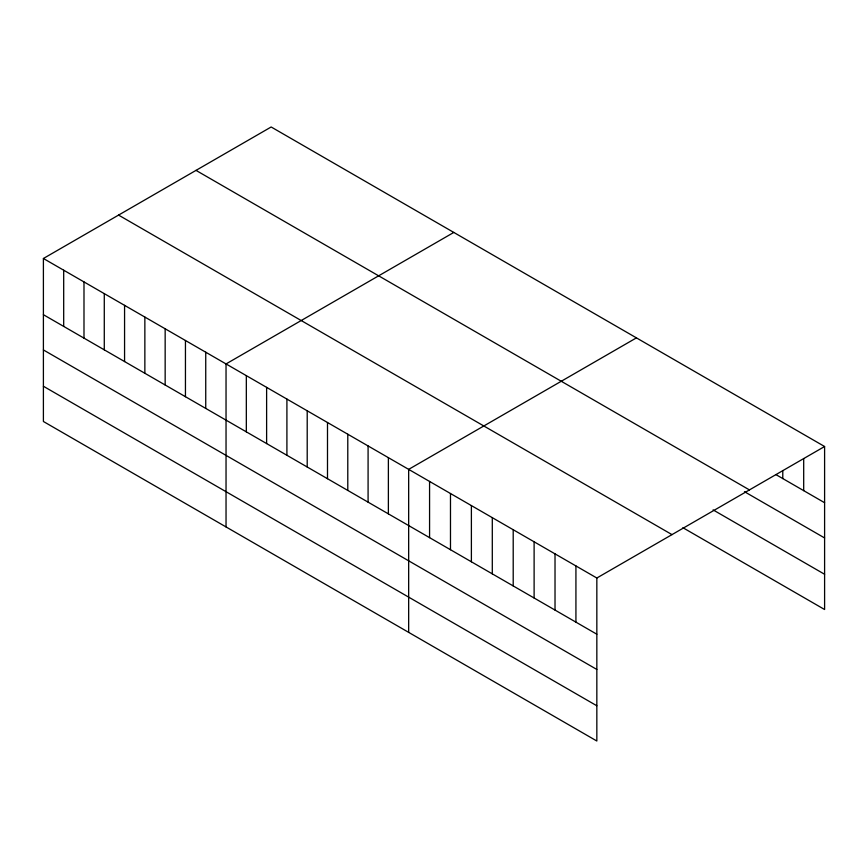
<?xml version="1.0" encoding="UTF-8"?>
<svg xmlns="http://www.w3.org/2000/svg" width="868" height="868" viewBox="0 0 868 868"><rect width="100%" height="100%" fill="white"/><g stroke="black" fill="none" stroke-linecap="round" stroke-linejoin="round"><path stroke-width="1.3" d="M43.4 258.49L596.837 578.012L596.837 741.012L43.4 421.49L43.4 258.49L271.163 126.988L824.6 446.51L824.6 609.51L682.899 527.701M453.801 232.429L226.038 363.931L226.038 526.93M636.428 337.869L408.665 469.371L408.665 632.371M596.837 578.012L824.6 446.51M775.818 474.546L824.6 502.713M196.005 170.378L749.442 489.91M744.451 491.689L824.6 537.954M713.095 509.896L824.6 574.269M118.558 215.09L671.995 534.612M43.4 314.693L596.837 634.215M43.4 349.934L596.837 669.456M43.4 386.249L596.837 705.771M803.692 458.532L803.692 490.648M782.784 470.543L782.784 478.572M575.929 565.936L575.929 622.15M555.021 553.871L555.021 610.074M534.113 541.795L534.113 597.998M513.205 529.73L513.205 585.933M492.297 517.654L492.297 573.856M471.389 505.588L471.389 561.791M450.481 493.512L450.481 549.715M429.573 481.447L429.573 537.65M388.376 457.653L388.376 513.867M368.086 445.946L368.086 502.149M347.786 434.228L347.786 490.431M327.496 422.51L327.496 478.713M307.207 410.792L307.207 466.995M286.907 399.074L286.907 455.288M266.617 387.367L266.617 443.57M246.328 375.649L246.328 431.852M205.738 352.213L205.738 408.416M185.448 340.495L185.448 396.709M165.159 328.788L165.159 384.991M144.858 317.07L144.858 373.273M124.569 305.352L124.569 361.555M104.279 293.634L104.279 349.837M83.99 281.916L83.99 338.129M63.69 270.208L63.69 326.411"/></g></svg>
